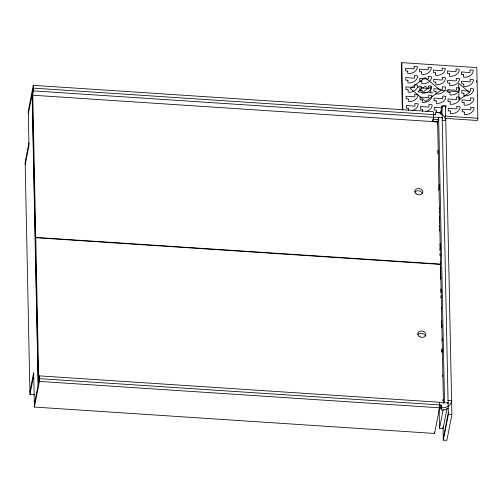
<?xml version="1.0" encoding="UTF-8"?>
<svg xmlns="http://www.w3.org/2000/svg" width="503" height="503" viewBox="0 0 503 503"><rect width="100%" height="100%" fill="white"/><g stroke="black" fill="none" stroke-linecap="round" stroke-linejoin="round"><path stroke-width="0.75" d="M439.465 225.803L439.358 228.016M440.163 245.848L439.855 250.28M439.402 209.707L439.427 207.997M441.414 322.888L441.37 320.751M439.666 220.32L439.767 217.981M438.855 190.279L439.32 184.136M441.885 351.949L442.112 348.937L441.816 350.434M440.496 271.607L440.377 266.552M440.408 276.575L440.358 274.06M441.471 327.705L441.42 325.19M439.471 216.95L439.352 217.661M439.509 222.213L439.389 222.923M442.036 341.116L442.376 338.079M440.911 292.557L441.037 288.923L440.842 289.25M432.687 121.808L433.573 117.281L433.46 111.741L33.299 85.347L28.262 111L28.979 145.593L25.207 164.827M28.325 113.766L33.355 88.113L435.183 114.741L435.686 114.376L435.497 112.54A0.635 0.484 11.1 0 1 436.139 112.094A10.003 7.69 11.1 0 1 445.545 119.934A0.635 0.484 11.1 0 1 444.929 120.406L442.231 120.223M32.154 97.299L33.412 90.886L33.299 85.347M32.651 95.972L32.362 97.469L35.311 239.648L35.751 237.403L32.802 95.224L437.623 121.927L440.571 264.106L35.751 237.403M28.923 142.821L25.15 162.06L29.966 394.478L34.669 394.786M443.457 403.45L440.578 264.421L35.757 237.718L35.317 239.962L38.228 380.564M29.91 391.705L33.688 372.465L34.405 407.059L434.567 433.454L439.597 407.801L439.484 402.262L39.322 375.867L38.065 382.28M29.966 394.478L33.745 375.238M34.349 404.293L39.379 378.64L441.206 405.028L441.722 405.456L441.169 409.517A0.635 0.484 11.1 0 0 441.829 410.052A10.003 7.69 11.1 0 0 448.154 408.216M34.405 407.059L39.435 381.406L39.322 375.867M445.394 118.381L477.41 120.494L477.85 118.249L476.8 67.591L401.834 62.642L401.394 64.887L402.331 110.094M437.327 123.424L437.623 121.927M437.302 124.247L438.635 117.457L444.551 402.752M440.465 113.753L441.942 106.208L445.488 106.441L451.883 414.705L446.846 440.358L443.3 440.125L443.024 426.789M440.71 114.231L442.036 107.472M439.339 212.304L439.408 211.958M439.867 245.08L440.119 243.798M440.345 273.55L440.741 271.551M440.81 297.946L441.25 295.707M441.408 324.687L441.797 322.687M441.735 327.824L441.804 327.472M441.936 326.799L442.143 325.133M439.1 407.279L440.408 407.367L440.848 405.122M447.06 408.273L443.061 428.638L439.515 428.405L443.218 409.543M443.206 438.861L448.362 412.567M443.3 440.125L448.336 414.472L441.942 106.208M437.855 150.234L437.862 153.811M418.075 87.704L418.597 86.573L420.018 86.252L421.401 86.736L422.048 87.748L421.596 88.886L418.597 90.974L418.018 91.93L422.017 92.194M423.444 88.056L423.966 86.931L425.387 86.604L426.777 87.088L427.418 88.1L426.965 89.238L423.966 91.326L423.388 92.282L427.387 92.546M440.439 263.44L440.804 262.767M442.194 118.249L442.181 117.689L441.464 117.645M441.137 407.971L441.125 407.411L440.408 407.367M447.381 402.941L448.098 402.991L448.085 402.431M440.603 90.496L425.651 101.367L410.209 88.49L425.161 77.619L440.603 90.496L458.837 91.697M428.675 88.679L430.713 86.874L430.832 92.772M428.757 92.634L432.913 92.91M442.791 105.397L445.488 105.58A0.635 0.484 11.1 0 1 446.123 106.127A10.003 7.69 11.1 0 1 445.444 108.541M442.131 107.887L434.234 107.365L434.29 109.975L436.397 110.201L436.359 112.213A0.635 0.484 11.1 0 0 436.409 112.408M445.054 116.086L477.85 118.249M442.181 117.689L433.567 117.124L432.687 121.613L437.711 121.946M33.412 90.886L433.573 117.281M433.127 119.368L438.151 119.701M448.041 400.457L450.738 400.633A0.635 0.484 11.1 0 1 451.373 401.18A10.003 7.69 11.1 0 1 442.269 407.807A0.635 0.484 11.1 0 1 441.609 407.273L441.577 405.726M439.484 402.419L448.098 402.991M39.435 381.406L439.597 407.801M439.169 408.581L441.515 408.738M448.336 414.472L451.883 414.705M440.842 277.052L441.012 278.014M441.471 307.478L441.64 308.44M439.421 229.531L439.534 230.198M440.465 278.392L440.584 279.278M476.586 80.744L476.618 82.303M439.364 229.431L439.396 231.003M439.867 253.782L439.899 255.354M441.879 350.71L441.911 352.282M442.382 375.062L442.414 376.634M442.885 399.413L442.923 400.985M439.113 408.964L439.515 428.405M434.535 432.071L434.567 433.454M422.401 111.295L422.438 109.277L420.332 109.057L420.275 106.441L428.663 107.101L429.028 106.743L428.833 104.479L431.524 104.655A0.635 0.484 11.1 0 1 432.165 105.202A10.003 7.69 11.1 0 1 426.198 111.465M408.442 110.377L408.48 108.359L406.367 108.139L406.317 105.523L414.705 106.177L415.069 105.819L414.874 103.555L417.565 103.737A0.635 0.484 11.1 0 1 418.207 104.284A10.003 7.69 11.1 0 1 412.825 110.371M401.834 62.642L402.821 110.188M35.757 237.718L38.706 379.891M32.098 94.526L38.121 385.053M435.057 114.785A0.635 0.484 11.1 0 1 435.372 114.376M417.804 334.602A4.087 3.137 11.1 0 1 421.81 333.313A4.087 3.137 11.1 0 1 425.242 335.853M414.849 192.108A4.087 3.137 11.1 0 1 418.854 190.819A4.087 3.137 11.1 0 1 422.287 193.366M440.741 112.213A10.003 7.69 11.1 0 1 437.66 112.741M407.776 71.263L407.669 73.073A0.635 0.484 11.1 0 0 408.323 73.608A10.003 7.69 11.1 0 0 417.433 66.987A0.635 0.484 11.1 0 0 416.792 66.44L414.101 66.258L414.296 68.521L413.931 68.88L405.544 68.226L405.594 70.835L407.392 70.854L407.776 71.263M407.971 80.587L407.858 82.398A0.635 0.484 11.1 0 0 408.518 82.932A10.003 7.69 11.1 0 0 417.628 76.311A0.635 0.484 11.1 0 0 416.987 75.764L414.296 75.582L414.491 77.846L414.12 78.204L405.739 77.55L405.789 80.159L407.587 80.178L407.971 80.587M408.166 89.911L408.052 91.722A0.635 0.484 11.1 0 0 408.713 92.256A10.003 7.69 11.1 0 0 417.817 85.636A0.635 0.484 11.1 0 0 417.182 85.089L414.485 84.906L414.686 87.17L414.315 87.528L405.927 86.874L405.984 89.484L407.782 89.503L408.166 89.911M408.354 99.236L408.247 101.046A0.635 0.484 11.1 0 0 408.908 101.581A10.003 7.69 11.1 0 0 418.012 94.96A0.635 0.484 11.1 0 0 417.377 94.413L414.679 94.231L414.874 96.494L414.51 96.853L406.122 96.199L406.179 98.814L407.971 98.827L408.354 99.236M421.734 72.18L421.627 73.998A0.635 0.484 11.1 0 0 422.287 74.532A10.003 7.69 11.1 0 0 431.392 67.905A0.635 0.484 11.1 0 0 430.75 67.358L428.059 67.182L428.254 69.445L427.89 69.804L419.502 69.144L419.559 71.759L421.351 71.772L421.734 72.18M421.929 81.505L421.816 83.322A0.635 0.484 11.1 0 0 422.476 83.856A10.003 7.69 11.1 0 0 431.587 77.229A0.635 0.484 11.1 0 0 430.945 76.682L428.254 76.506L428.449 78.77L428.078 79.128L419.697 78.468L419.747 81.084L421.545 81.102L421.929 81.505M422.124 90.829L422.011 92.646A0.635 0.484 11.1 0 0 422.671 93.181A10.003 7.69 11.1 0 0 431.781 86.554A0.635 0.484 11.1 0 0 431.14 86.007L428.449 85.831L428.644 88.094L428.273 88.453L419.886 87.792L419.942 90.408L421.74 90.427L422.124 90.829M422.319 100.154L422.206 101.971A0.635 0.484 11.1 0 0 422.866 102.505A10.003 7.69 11.1 0 0 431.97 95.878A0.635 0.484 11.1 0 0 431.335 95.331L428.638 95.155L428.833 97.419L428.468 97.777L420.08 97.117L420.137 99.732L421.935 99.751L422.319 100.154M435.692 73.105L435.585 74.916A0.635 0.484 11.1 0 0 436.246 75.45A10.003 7.69 11.1 0 0 445.35 68.829A0.635 0.484 11.1 0 0 444.715 68.282L442.018 68.1L442.212 70.363L441.848 70.722L433.46 70.068L433.517 72.677L435.309 72.696L435.692 73.105M435.887 82.429L435.78 84.24A0.635 0.484 11.1 0 0 436.434 84.774A10.003 7.69 11.1 0 0 445.545 78.154A0.635 0.484 11.1 0 0 444.904 77.607L442.212 77.424L442.407 79.688L442.043 80.046L433.655 79.392L433.705 82.002L435.504 82.02L435.887 82.429M436.082 91.753L435.969 93.564A0.635 0.484 11.1 0 0 436.629 94.099A10.003 7.69 11.1 0 0 445.74 87.478A0.635 0.484 11.1 0 0 445.098 86.931L442.407 86.749L442.602 89.012L442.231 89.371L433.85 88.717L433.9 91.326L435.699 91.345L436.082 91.753M436.277 101.078L436.164 102.889A0.635 0.484 11.1 0 0 436.824 103.423A10.003 7.69 11.1 0 0 445.928 96.802A0.635 0.484 11.1 0 0 445.293 96.255L442.596 96.073L442.797 98.337L442.426 98.695L434.039 98.041L434.095 100.65L435.894 100.669L436.277 101.078M449.657 74.023L449.544 75.84A0.635 0.484 11.1 0 0 450.204 76.374A10.003 7.69 11.1 0 0 459.308 69.747A0.635 0.484 11.1 0 0 458.673 69.2L455.976 69.024L456.171 71.288L455.806 71.646L447.419 70.986L447.475 73.601L449.273 73.614L449.657 74.023M449.845 83.347L449.739 85.164A0.635 0.484 11.1 0 0 450.399 85.699A10.003 7.69 11.1 0 0 459.503 79.072A0.635 0.484 11.1 0 0 458.862 78.525L456.171 78.349L456.366 80.612L456.001 80.97L447.613 80.31L447.67 82.926L449.462 82.938L449.845 83.347M450.04 92.671L449.927 94.489A0.635 0.484 11.1 0 0 450.587 95.023A10.003 7.69 11.1 0 0 459.698 88.396A0.635 0.484 11.1 0 0 459.057 87.849L456.366 87.673L456.561 89.936L456.19 90.295L447.808 89.635L447.859 92.25L449.657 92.263L450.04 92.671M450.235 101.996L450.122 103.813A0.635 0.484 11.1 0 0 450.782 104.347A10.003 7.69 11.1 0 0 459.893 97.72A0.635 0.484 11.1 0 0 459.252 97.173L456.561 96.997L456.755 99.261L456.384 99.619L447.997 98.959L448.054 101.575L449.852 101.587L450.235 101.996M450.43 111.32L450.317 113.137A0.635 0.484 11.1 0 0 450.977 113.672A10.003 7.69 11.1 0 0 460.082 107.045A0.635 0.484 11.1 0 0 459.446 106.498L456.749 106.322L456.944 108.585L456.579 108.944L448.192 108.283L448.248 110.899L450.047 110.912L450.43 111.32M463.615 74.947L463.502 76.758A0.635 0.484 11.1 0 0 464.162 77.292A10.003 7.69 11.1 0 0 473.266 70.672A0.635 0.484 11.1 0 0 472.631 70.118L469.934 69.942L470.135 72.206L469.764 72.564L461.377 71.91L461.433 74.519L463.232 74.538L463.615 74.947M463.804 84.271L463.697 86.082A0.635 0.484 11.1 0 0 464.357 86.617A10.003 7.69 11.1 0 0 473.461 79.996A0.635 0.484 11.1 0 0 472.826 79.443L470.129 79.267L470.324 81.53L469.959 81.888L461.572 81.234L461.628 83.844L463.42 83.863L463.804 84.271M463.999 93.596L463.892 95.407A0.635 0.484 11.1 0 0 464.546 95.941A10.003 7.69 11.1 0 0 473.656 89.32A0.635 0.484 11.1 0 0 473.015 88.767L470.324 88.591L470.519 90.854L470.154 91.213L461.767 90.559L461.817 93.168L463.615 93.187L463.999 93.596M464.194 102.92L464.08 104.731A0.635 0.484 11.1 0 0 464.741 105.265A10.003 7.69 11.1 0 0 473.851 98.645A0.635 0.484 11.1 0 0 473.21 98.098L470.519 97.915L470.714 100.179L470.343 100.537L461.961 99.883L462.012 102.493L463.81 102.511L464.194 102.92M464.388 112.244L464.275 114.055A0.635 0.484 11.1 0 0 464.935 114.59A10.003 7.69 11.1 0 0 474.04 107.969A0.635 0.484 11.1 0 0 473.405 107.422L470.707 107.24L470.909 109.503L470.538 109.861L462.15 109.208L462.207 111.817L464.005 111.836L464.388 112.244M469.475 92.401L459.006 100.009L458.667 83.391L469.475 92.401M418.968 336.218A4.087 3.137 11.1 0 0 425.72 335.25A4.087 3.137 11.1 0 0 420.678 331.043A4.087 3.137 11.1 0 0 418.968 336.218M416.012 193.73A4.087 3.137 11.1 0 0 422.765 192.756A4.087 3.137 11.1 0 0 417.723 188.55A4.087 3.137 11.1 0 0 416.012 193.73"/></g></svg>
